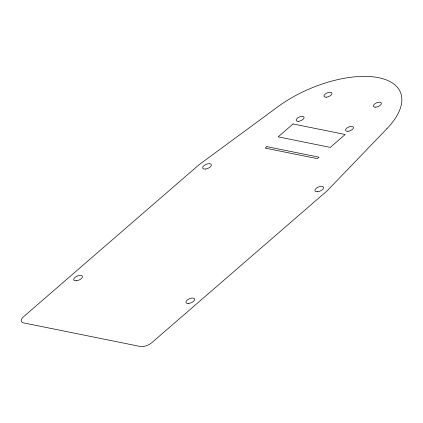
<?xml version="1.0" encoding="UTF-8"?>
<svg xmlns="http://www.w3.org/2000/svg" width="423" height="423" viewBox="0 0 423 423"><rect width="100%" height="100%" fill="white"/><g stroke="black" fill="none" stroke-linecap="round" stroke-linejoin="round"><path stroke-width="0.63" d="M386.886 128.719L327.275 190.683L151.72 342.757A8.634 4.066 -22.9 0 1 140.256 346.474L23.609 322.902A8.634 4.066 -22.9 0 1 23.439 316.832L198.995 164.764L277.948 106.702A81.56 38.414 -22.9 0 1 378.606 77.7A81.56 38.414 -22.9 0 1 386.886 128.719M266.881 146.644L265.184 148.108L317.303 158.641L318.995 157.171L266.881 146.644M293.07 123.955L278.17 136.856L330.289 147.389L345.184 134.488L293.07 123.955M347.955 131.278A4.246 1.999 -22.9 0 0 353.491 127.318A4.246 1.999 -22.9 0 0 347.14 127.868A4.246 1.999 -22.9 0 0 347.955 131.278M375.798 107.156A4.246 1.999 -22.9 0 0 381.335 103.196A4.246 1.999 -22.9 0 0 374.979 103.751A4.246 1.999 -22.9 0 0 375.798 107.156M326.387 97.174A4.246 1.999 -22.9 0 0 331.923 93.213A4.246 1.999 -22.9 0 0 325.573 93.769A4.246 1.999 -22.9 0 0 326.387 97.174M298.543 121.29A4.246 1.999 -22.9 0 0 304.079 117.335A4.246 1.999 -22.9 0 0 297.729 117.885A4.246 1.999 -22.9 0 0 298.543 121.29M205.287 169.084A4.674 2.2 -22.9 0 0 211.378 164.727A4.674 2.2 -22.9 0 0 204.394 165.34A4.674 2.2 -22.9 0 0 205.287 169.084M317.52 191.762A4.674 2.2 -22.9 0 0 323.606 187.41A4.674 2.2 -22.9 0 0 316.621 188.018A4.674 2.2 -22.9 0 0 317.52 191.762M76.346 280.782A4.674 2.2 -22.9 0 0 82.432 276.425A4.674 2.2 -22.9 0 0 75.447 277.039A4.674 2.2 -22.9 0 0 76.346 280.782M188.573 303.46A4.674 2.2 -22.9 0 0 194.659 299.103A4.674 2.2 -22.9 0 0 187.675 299.717A4.674 2.2 -22.9 0 0 188.573 303.46"/></g></svg>
